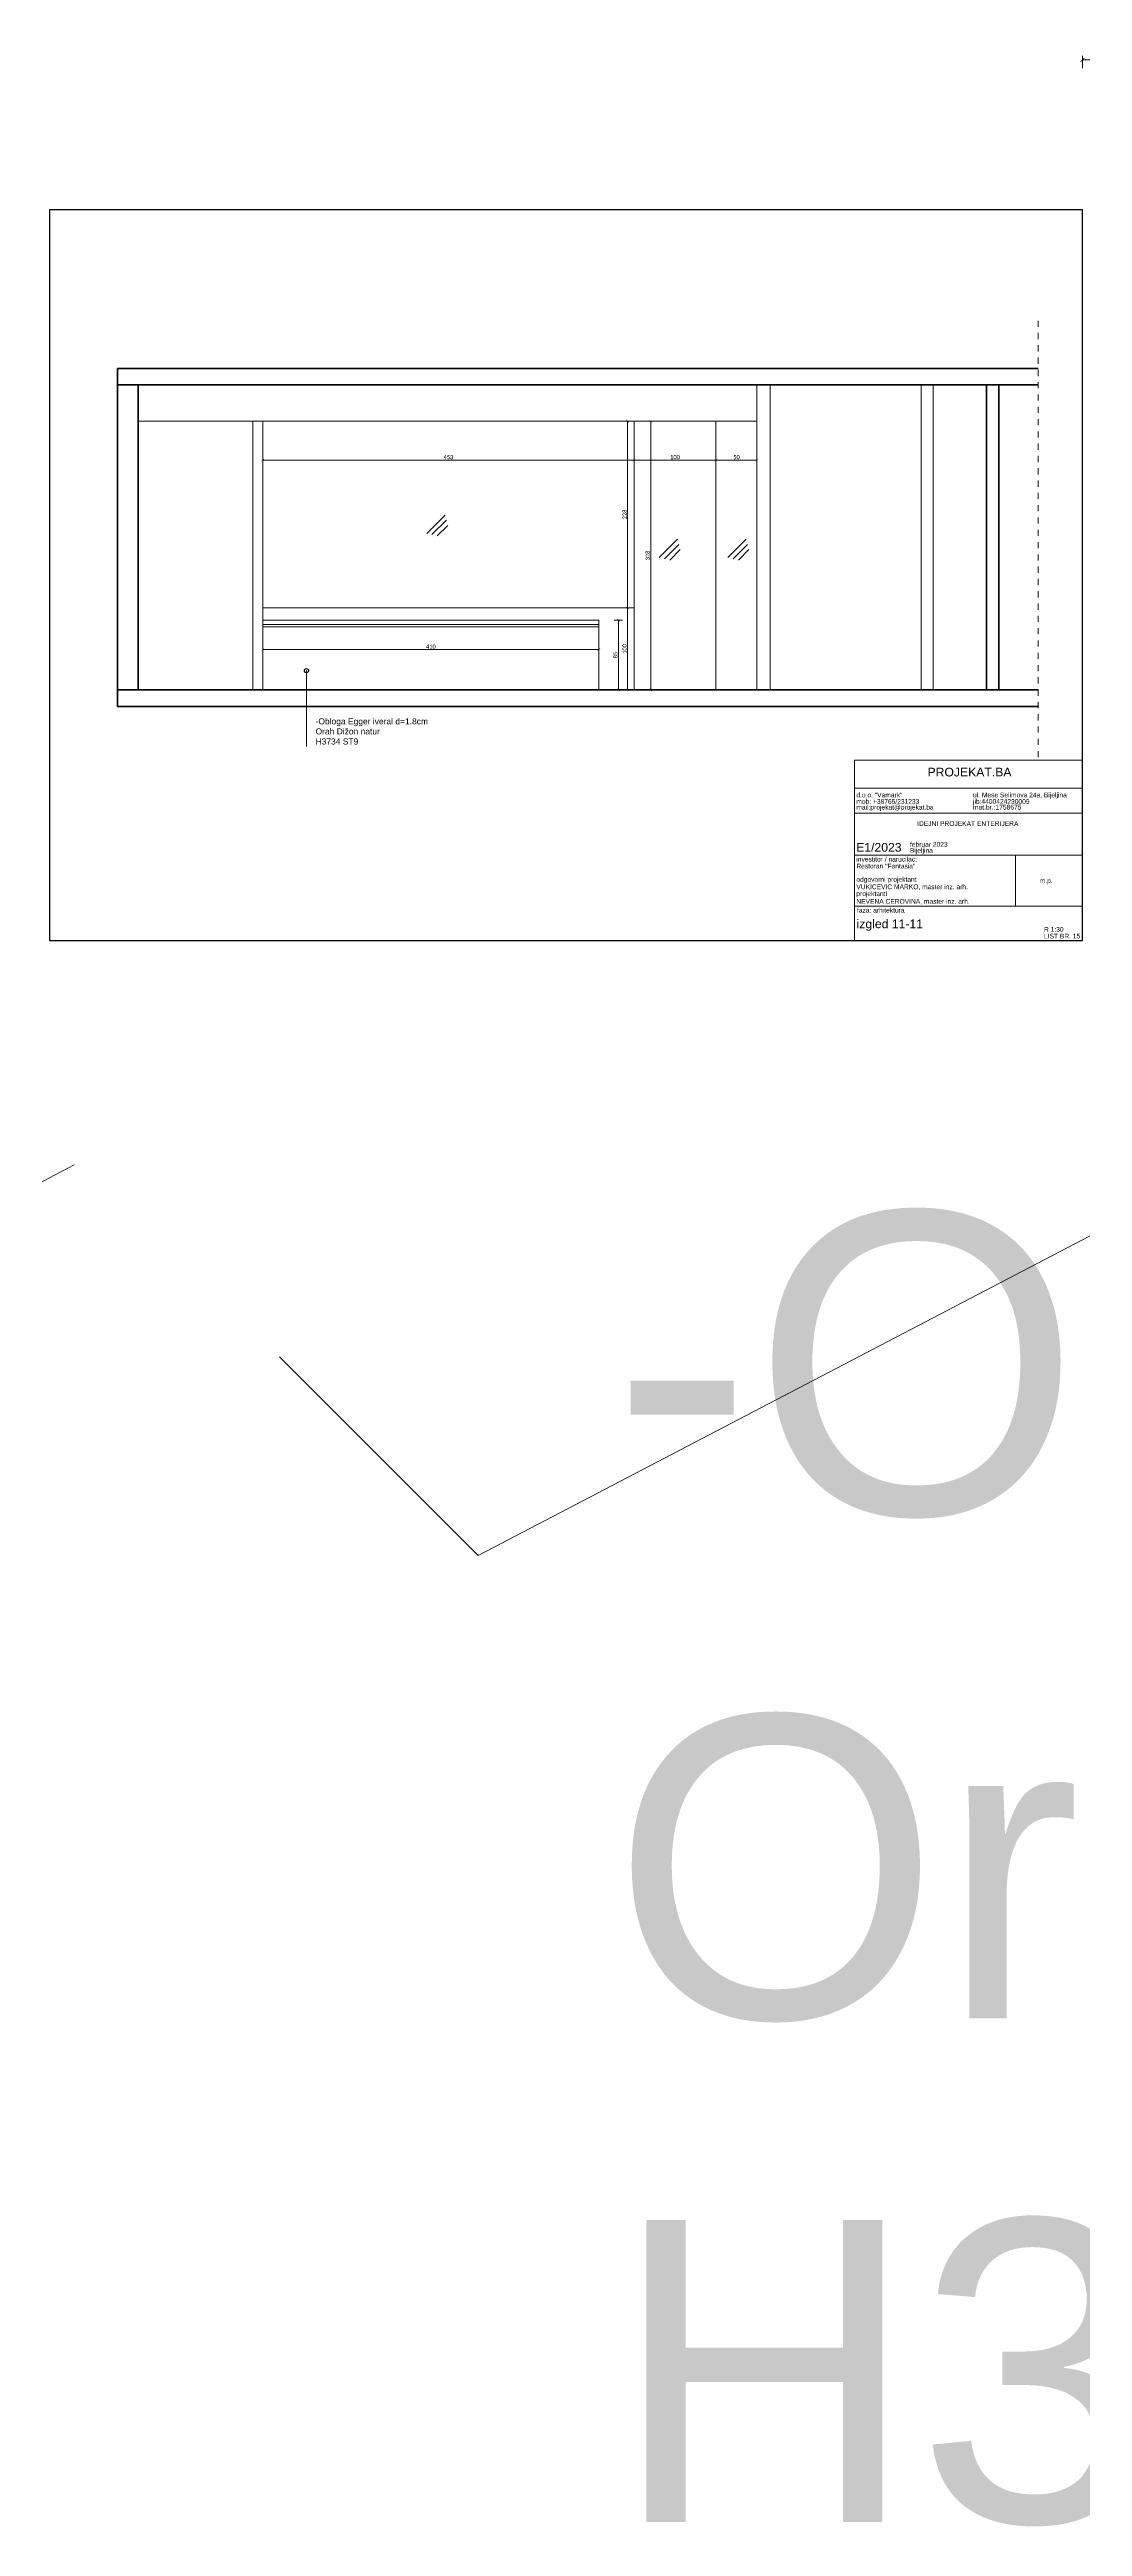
# Model space of a CAD drawing. Header units: centimetres. Extents: x -26724 to 60145, y -23645 to 6771.
# Drawn here: x 12087 to 13347, y -1854 to 1167 of the extents above; entities that cross this region are included whole.
import ezdxf

# ---------------------------------------------------------------- set-up
doc = ezdxf.new("R2010")
doc.units = ezdxf.units.CM
doc.linetypes.add('DALEKOVOD_VN', pattern=[5, 2.5, -2.5])
for name, color, linetype, lineweight in [('2.IZGLED', 7, 'Continuous', 13), ('4.KOTE', 88, 'Continuous', 15), ('kote', 7, 'Continuous', 20), ('zid', 7, 'Continuous', 40)]:
    doc.layers.add(name, color=color, linetype=linetype, lineweight=lineweight)
doc.layers.add('3.IZGLED 2', color=7, linetype='Continuous', lineweight=9, true_color=0x4a4a4a)
doc.layers.add('IZGLED 2', color=253, linetype='Continuous', lineweight=9, true_color=0x828282)
for name, color, linetype in [('pozicije', 7, 'Continuous'), ('tekst', 7, 'Continuous'), ('tekst @ 1', 7, 'Continuous'), ('tekst @ 50', 7, 'Continuous')]:
    doc.layers.add(name, color=color, linetype=linetype)
doc.styles.add('0.15', font='arial.ttf', dxfattribs={"height": 0.15})
doc.styles.add('Notes', font='arial.ttf', dxfattribs={"height": 3})
doc.styles.get("Standard").update_dxf_attribs({"font": 'calibri.ttf'})
doc.dimstyles.new('ja 1 30 izgledi zidova', dxfattribs={"dimtxt": 5, "dimasz": 3, "dimexe": 5, "dimexo": 5, "dimgap": 1, "dimtad": 1, "dimdec": 0, "dimtxsty": 'Standard', "dimblk": 'ARCHTICK', "dimcen": 2.5, "dimclrd": 256, "dimclrt": 7, "dimadec": 0, "dimazin": 0, "dimtfac": 1, "dimtdec": 0, "dimtix": 1, "dimtmove": 1, "dimatfit": 3, "dimldrblk": 'ARCHTICK', "dimfxl": 5, "dimfxlon": 1, "dimlwd": 0, "dimlwe": 9, "dimarcsym": 0})
doc.dimstyles.new('ja 1 50', dxfattribs={"dimtxt": 10, "dimasz": 5, "dimexe": 5, "dimexo": 5, "dimgap": 1, "dimtad": 1, "dimdec": 0, "dimtxsty": 'Standard', "dimblk": 'ARCHTICK', "dimcen": 2.5, "dimclrd": 256, "dimclrt": 7, "dimadec": 0, "dimazin": 0, "dimtfac": 1, "dimtdec": 0, "dimtix": 1, "dimtmove": 1, "dimatfit": 3, "dimldrblk": 'ARCHTICK', "dimfxl": 10, "dimfxlon": 1, "dimlwd": 0, "dimlwe": 9, "dimarcsym": 0})

# ---------------------------------------------------------------- blocks, each defined once
blk = doc.blocks.new('*U3251')
at = {"layer": 'tekst @ 1', "ltscale": 0.8, "insert": (12403.9, 364, 13.5), "char_height": 7.373, "attachment_point": 1, "style": 'Notes'}
blk.add_mtext_dynamic_manual_height_columns('\\pi-22.12028,l29.49371,t29.49371;{\\fArial|b0|i0|c238|p34;\\P\\pi0,l0,tz;-}Obloga {\\fArial|b0|i0|c238|p34;Egger iveral d=1.8cm\\POrah Dižon natur\\PH3734 ST9}', width=780.576, gutter_width=750, heights=[0], dxfattribs=at)
at = {"layer": 'tekst @ 50', "ltscale": 0.8, "insert": (12403.9, 364, 13.5), "char_height": 368.671, "attachment_point": 1, "style": 'Notes'}
blk.add_mtext_dynamic_manual_height_columns('\\pi-1106.01395,l1474.68527,t1474.68527;{\\fArial|b0|i0|c238|p34;\\P\\pi0,l0,tz;-}Obloga {\\fArial|b0|i0|c238|p34;Egger iveral d=1.8cm\\POrah Dižon natur\\PH3734 ST9}', width=39028.816, gutter_width=37500, heights=[0], dxfattribs=at)
blk = doc.blocks.new('_ArchTick')
at = {"color": 0, "linetype": 'ByBlock', "const_width": 0.15}
blk.add_lwpolyline([(-0.5, -0.5), (0.5, 0.5)], dxfattribs=at)
blk = doc.blocks.new('*D2155')
at = {"layer": '4.KOTE', "color": 0, "lineweight": 9, "transparency": 16777216}
for p, q in [((12775.6, 471.3), (12785.6, 471.3)), ((12775.6, 386.3), (12785.6, 386.3))]:
    blk.add_line(p, q, dxfattribs=at)
at = {"layer": '4.KOTE', "lineweight": 0, "transparency": 16777216}
blk.add_line((12780.6, 471.3), (12780.6, 386.3), dxfattribs=at)
at = {"layer": 'Defpoints', "color": 0, "transparency": 16777216}
for p in [(12567.5, 471.3), (12567.5, 386.3), (12780.6, 386.3)]:
    blk.add_point(p, dxfattribs=at)
at = {"layer": '4.KOTE', "lineweight": 0, "transparency": 16777216, "xscale": 3, "yscale": 3, "zscale": 3}
for p, rotation in [((12780.6, 471.3), 90), ((12780.6, 386.3), 270)]:
    blk.add_blockref('_ArchTick', p, dxfattribs=dict(at, rotation=rotation))
at = {"layer": '4.KOTE', "color": 7, "transparency": 16777216, "insert": (12777, 428.8), "char_height": 5, "attachment_point": 5, "rotation": 90}
blk.add_mtext('85', dxfattribs=at)
blk = doc.blocks.new('*D2156')
at = {"layer": '4.KOTE', "color": 0, "lineweight": 9, "transparency": 16777216}
for p, q in [((12346.9, 432.4), (12346.9, 440.6)), ((12756.9, 433.8), (12756.9, 440.6))]:
    blk.add_line(p, q, dxfattribs=at)
at = {"layer": '4.KOTE', "lineweight": 0, "transparency": 16777216}
blk.add_line((12756.9, 435.6), (12346.9, 435.6), dxfattribs=at)
at = {"layer": 'Defpoints', "color": 0, "transparency": 16777216}
for p in [(12346.9, 435.6), (12756.9, 428, 13.5), (12346.9, 420.6, 13.5)]:
    blk.add_point(p, dxfattribs=at)
at = {"layer": '4.KOTE', "lineweight": 0, "transparency": 16777216, "xscale": 3, "yscale": 3, "zscale": 3, "rotation": 180}
blk.add_blockref('_ArchTick', (12346.9, 435.6), dxfattribs=at)
at = {"layer": '4.KOTE', "lineweight": 0, "transparency": 16777216, "xscale": 3, "yscale": 3, "zscale": 3}
blk.add_blockref('_ArchTick', (12756.9, 435.6), dxfattribs=at)
at = {"layer": '4.KOTE', "color": 7, "transparency": 16777216, "insert": (12551.9, 439.2), "char_height": 5, "attachment_point": 5}
blk.add_mtext('410', dxfattribs=at)
blk = doc.blocks.new('*D2157')
at = {"layer": '4.KOTE', "color": 0, "lineweight": 9, "transparency": 16777216}
for p, q in [((12786.8, 486.3), (12796.8, 486.3)), ((12786.8, 386.3), (12796.8, 386.3))]:
    blk.add_line(p, q, dxfattribs=at)
at = {"layer": '4.KOTE', "lineweight": 0, "transparency": 16777216}
blk.add_line((12791.8, 486.3), (12791.8, 386.3), dxfattribs=at)
at = {"layer": 'Defpoints', "color": 0, "transparency": 16777216}
for p in [(12773.9, 486.3), (12766.9, 386.3), (12791.8, 386.3)]:
    blk.add_point(p, dxfattribs=at)
at = {"layer": '4.KOTE', "lineweight": 0, "transparency": 16777216, "xscale": 3, "yscale": 3, "zscale": 3}
for p, rotation in [((12791.8, 486.3), 90), ((12791.8, 386.3), 270)]:
    blk.add_blockref('_ArchTick', p, dxfattribs=dict(at, rotation=rotation))
at = {"layer": '4.KOTE', "color": 7, "transparency": 16777216, "insert": (12788.2, 436.3), "char_height": 5, "attachment_point": 5, "rotation": 90}
blk.add_mtext('100', dxfattribs=at)
blk = doc.blocks.new('*D2158')
at = {"layer": '4.KOTE', "color": 0, "lineweight": 9, "transparency": 16777216}
for p, q in [((12796.8, 714.3), (12786.8, 714.3)), ((12794.7, 486.3), (12786.8, 486.3))]:
    blk.add_line(p, q, dxfattribs=at)
at = {"layer": '4.KOTE', "lineweight": 0, "transparency": 16777216}
blk.add_line((12791.8, 486.3), (12791.8, 714.3), dxfattribs=at)
at = {"layer": 'Defpoints', "color": 0, "transparency": 16777216}
for p in [(12791.8, 714.3), (12807.2, 714.3), (12799.7, 486.3)]:
    blk.add_point(p, dxfattribs=at)
at = {"layer": '4.KOTE', "lineweight": 0, "transparency": 16777216, "xscale": 3, "yscale": 3, "zscale": 3}
for p, rotation in [((12791.8, 714.3), 90), ((12791.8, 486.3), 270)]:
    blk.add_blockref('_ArchTick', p, dxfattribs=dict(at, rotation=rotation))
at = {"layer": '4.KOTE', "color": 7, "transparency": 16777216, "insert": (12788.2, 600.3), "char_height": 5, "attachment_point": 5, "rotation": 90}
blk.add_mtext('228', dxfattribs=at)
blk = doc.blocks.new('*D2159')
at = {"layer": '4.KOTE', "color": 0, "lineweight": 9, "transparency": 16777216}
for p, q in [((12346.9, 671.7), (12346.9, 661.7)), ((12799.7, 671.7), (12799.7, 661.7))]:
    blk.add_line(p, q, dxfattribs=at)
at = {"layer": '4.KOTE', "lineweight": 0, "transparency": 16777216}
blk.add_line((12346.9, 666.7), (12799.7, 666.7), dxfattribs=at)
at = {"layer": 'Defpoints', "color": 0, "transparency": 16777216}
for p in [(12346.9, 714.3), (12799.7, 714.3), (12799.7, 666.7)]:
    blk.add_point(p, dxfattribs=at)
at = {"layer": '4.KOTE', "lineweight": 0, "transparency": 16777216, "xscale": 3, "yscale": 3, "zscale": 3, "rotation": 180}
blk.add_blockref('_ArchTick', (12346.9, 666.7), dxfattribs=at)
at = {"layer": '4.KOTE', "lineweight": 0, "transparency": 16777216, "xscale": 3, "yscale": 3, "zscale": 3}
blk.add_blockref('_ArchTick', (12799.7, 666.7), dxfattribs=at)
at = {"layer": '4.KOTE', "color": 7, "transparency": 16777216, "insert": (12573.3, 670.2), "char_height": 5, "attachment_point": 5}
blk.add_mtext('453', dxfattribs=at)
blk = doc.blocks.new('*D2160')
at = {"layer": '4.KOTE', "color": 0, "lineweight": 9, "transparency": 16777216}
for p, q in [((12799.7, 671.7), (12799.7, 661.7)), ((12899.7, 671.7), (12899.7, 661.7))]:
    blk.add_line(p, q, dxfattribs=at)
at = {"layer": '4.KOTE', "lineweight": 0, "transparency": 16777216}
blk.add_line((12799.7, 666.7), (12899.7, 666.7), dxfattribs=at)
at = {"layer": 'Defpoints', "color": 0, "transparency": 16777216}
for p in [(12799.7, 714.3), (12899.7, 714.3), (12899.7, 666.7)]:
    blk.add_point(p, dxfattribs=at)
at = {"layer": '4.KOTE', "lineweight": 0, "transparency": 16777216, "xscale": 3, "yscale": 3, "zscale": 3, "rotation": 180}
blk.add_blockref('_ArchTick', (12799.7, 666.7), dxfattribs=at)
at = {"layer": '4.KOTE', "lineweight": 0, "transparency": 16777216, "xscale": 3, "yscale": 3, "zscale": 3}
blk.add_blockref('_ArchTick', (12899.7, 666.7), dxfattribs=at)
at = {"layer": '4.KOTE', "color": 7, "transparency": 16777216, "insert": (12849.7, 670.2), "char_height": 5, "attachment_point": 5}
blk.add_mtext('100', dxfattribs=at)
blk = doc.blocks.new('*D2161')
at = {"layer": '4.KOTE', "color": 0, "lineweight": 9, "transparency": 16777216}
for p, q in [((12899.7, 671.7), (12899.7, 661.7)), ((12949.7, 671.7), (12949.7, 661.7))]:
    blk.add_line(p, q, dxfattribs=at)
at = {"layer": '4.KOTE', "lineweight": 0, "transparency": 16777216}
blk.add_line((12899.7, 666.7), (12949.7, 666.7), dxfattribs=at)
at = {"layer": 'Defpoints', "color": 0, "transparency": 16777216}
for p in [(12899.7, 714.3), (12949.7, 714.3), (12949.7, 666.7)]:
    blk.add_point(p, dxfattribs=at)
at = {"layer": '4.KOTE', "lineweight": 0, "transparency": 16777216, "xscale": 3, "yscale": 3, "zscale": 3, "rotation": 180}
blk.add_blockref('_ArchTick', (12899.7, 666.7), dxfattribs=at)
at = {"layer": '4.KOTE', "lineweight": 0, "transparency": 16777216, "xscale": 3, "yscale": 3, "zscale": 3}
blk.add_blockref('_ArchTick', (12949.7, 666.7), dxfattribs=at)
at = {"layer": '4.KOTE', "color": 7, "transparency": 16777216, "insert": (12924.7, 670.2), "char_height": 5, "attachment_point": 5}
blk.add_mtext('50', dxfattribs=at)
blk = doc.blocks.new('*D2162')
at = {"layer": '4.KOTE', "color": 0, "lineweight": 9, "transparency": 16777216}
for p, q in [((12825.1, 714.3), (12815.1, 714.3)), ((12825.1, 386.3), (12815.1, 386.3))]:
    blk.add_line(p, q, dxfattribs=at)
at = {"layer": '4.KOTE', "lineweight": 0, "transparency": 16777216}
blk.add_line((12820.1, 714.3), (12820.1, 386.3), dxfattribs=at)
at = {"layer": 'Defpoints', "color": 0, "transparency": 16777216}
for p in [(12855.2, 714.3), (12820.1, 386.3), (12853.3, 386.3)]:
    blk.add_point(p, dxfattribs=at)
at = {"layer": '4.KOTE', "lineweight": 0, "transparency": 16777216, "xscale": 3, "yscale": 3, "zscale": 3}
for p, rotation in [((12820.1, 714.3), 90), ((12820.1, 386.3), 270)]:
    blk.add_blockref('_ArchTick', p, dxfattribs=dict(at, rotation=rotation))
at = {"layer": '4.KOTE', "color": 7, "transparency": 16777216, "insert": (12816.5, 550.3), "char_height": 5, "attachment_point": 5, "rotation": 90}
blk.add_mtext('328', dxfattribs=at)
blk = doc.blocks.new('*D2191')
at = {"layer": '4.KOTE', "color": 0, "lineweight": 9, "transparency": 16777216}
for p, q in [((13346.7, 1144.7), (13346.7, 1159.7)), ((14606.7, 1144.7), (14606.7, 1159.7))]:
    blk.add_line(p, q, dxfattribs=at)
at = {"layer": '4.KOTE', "lineweight": 0, "transparency": 16777216}
blk.add_line((13346.7, 1154.7), (14606.7, 1154.7), dxfattribs=at)
at = {"layer": 'Defpoints', "color": 0, "transparency": 16777216}
for p in [(14606.7, 1154.7), (13346.7, 1073.1), (14606.7, 1073.1)]:
    blk.add_point(p, dxfattribs=at)
at = {"layer": '4.KOTE', "lineweight": 0, "transparency": 16777216, "xscale": 5, "yscale": 5, "zscale": 5, "rotation": 180}
blk.add_blockref('_ArchTick', (13346.7, 1154.7), dxfattribs=at)
at = {"layer": '4.KOTE', "lineweight": 0, "transparency": 16777216, "xscale": 5, "yscale": 5, "zscale": 5}
blk.add_blockref('_ArchTick', (14606.7, 1154.7), dxfattribs=at)
at = {"layer": '4.KOTE', "color": 7, "transparency": 16777216, "insert": (13976.7, 1160.8), "char_height": 10, "attachment_point": 5}
blk.add_mtext('1260', dxfattribs=at)

msp = doc.modelspace()

# ---------------------------------------------------------------- linework, layer by layer
at = {"layer": '2.IZGLED', "linetype": 'DALEKOVOD_VN', "ltscale": 3}
msp.add_line((13292.5, 836.7, 13.5), (13292.5, 300.7, 13.5), dxfattribs=at)
at = {"layer": '2.IZGLED'}
for p, q in [((12949.7, 758.3, 27), (12949.7, 386.3, 27)), ((12965.6, 758.3, 13.5), (12965.6, 386.3, 13.5)), ((13149.8, 758.3, 13.5), (13149.8, 386.3, 13.5)), ((13164.8, 758.3, 27), (13164.8, 386.3, 27)), ((12949.7, 714.3, 13.5), (12194.9, 714.3, 13.5)), ((12334.9, 714.3, 27), (12334.9, 386.3, 27)), ((12346.9, 714.3, 27), (12346.9, 386.3, 27)), ((12799.7, 714.3, 27), (12799.7, 386.3, 27)), ((12899.7, 714.3, 27), (12899.7, 386.3, 27)), ((12346.9, 486.3, 13.5), (12756.9, 486.3, 13.5)), ((12346.9, 486.3, 13.5), (12799.7, 486.3, 13.5)), ((12346.9, 471.3, 13.5), (12756.9, 471.3, 13.5)), ((12346.9, 466.3, 13.5), (12756.9, 466.3, 13.5)), ((12346.9, 463.3, 13.5), (12756.9, 463.3, 13.5)), ((12756.9, 471.3, 27), (12756.9, 386.3, 27))]:
    msp.add_line(p, q, dxfattribs=at)
at = {"layer": '3.IZGLED 2'}
msp.add_line((12400.1, 409.9, 13.5), (12400.1, 317.4, 13.5), dxfattribs=at)
at = {"layer": '4.KOTE'}
for p, q in [((11205.6, -669.3), (12116.9, -193.1)), ((12609.6, -669.3), (13520.9, -193.1)), ((12367.2, -427), (12609.6, -669.3))]:
    msp.add_line(p, q, dxfattribs=at)
at = {"layer": 'IZGLED 2', "ltscale": 12}
for p, q in [((12569.2, 599.6, 40.5), (12546.9, 577.3, 40.5)), ((12570.8, 593.3, 40.5), (12553.2, 575.7, 40.5)), ((12572.4, 586.9, 40.5), (12559.6, 574.1, 40.5)), ((12852.8, 570.1, 40.5), (12830.5, 547.8, 40.5)), ((12854.4, 563.7, 40.5), (12836.8, 546.2, 40.5)), ((12856, 557.4, 40.5), (12843.2, 544.6, 40.5)), ((12936.6, 570.1, 40.5), (12914.3, 547.8, 40.5)), ((12938.2, 563.7, 40.5), (12920.6, 546.2, 40.5)), ((12939.8, 557.4, 40.5), (12927, 544.6, 40.5))]:
    msp.add_line(p, q, dxfattribs=at)
at = {"layer": 'kote', "color": 0}
for p, q in [((13068.8, 300.7), (13346.7, 300.7)), ((13068.8, 80.7), (13068.8, 300.7)), ((13068.8, 266.6), (13346.7, 266.6)), ((13068.8, 236), (13346.7, 236)), ((13068.8, 184.6), (13346.7, 184.6)), ((13265, 184.6), (13265, 122.5)), ((13346.7, 122.5), (13068.8, 122.5))]:
    msp.add_line(p, q, dxfattribs=at)
at = {"layer": 'tekst'}
msp.add_circle((12400.1, 409.9, 13.5), 2.55, dxfattribs=at)
at = {"layer": 'zid'}
for p, q in [((12169.8, 778.3, 27), (12169.8, 366.3, 27)), ((12169.8, 778.3, 13.5), (13292.5, 778.3, 13.5)), ((12169.8, 758.3, 13.5), (13292.5, 758.3, 13.5)), ((12194.9, 758.3, 27), (12194.9, 386.3, 27)), ((13229.8, 758.3, 27), (13229.8, 386.3, 27)), ((13244.8, 758.3, 27), (13244.8, 386.3, 27)), ((12169.8, 386.3, 13.5), (13292.5, 386.3, 13.5)), ((12169.8, 366.3, 13.5), (13292.5, 366.3, 13.5))]:
    msp.add_line(p, q, dxfattribs=at)
at = {"layer": 'zid', "lineweight": 25, "ltscale": 12}
msp.add_lwpolyline([(12086.7, 80.7), (13346.7, 80.7), (13346.7, 971.7), (12086.7, 971.7)], close=True, dxfattribs=at)

# ---------------------------------------------------------------- block references
at = {"layer": 'tekst', "color": 3, "lineweight": 50}
msp.add_blockref('*U3251', (0, 0), dxfattribs=at)

# ---------------------------------------------------------------- texts
at = {"layer": 'pozicije', "color": 0, "style": '0.15'}
for s, height, p in [('PROJEKAT.BA', 10.642, (13157.7, 280.8)), ('d.o.o. "Vamark"', 5.805, (13070.9, 255.3)), ('mob: +38765/231233', 5.805, (13070.9, 247.4)), ('mail:projekat@projekat.ba', 5.805, (13070.9, 240.4)), ('jib:4400424230009', 5.805, (13213.2, 247.4)), ('ul. Mese Selimova 24a, Bijeljina', 5.805, (13213.2, 255.3)), ('mat.br.:1758675', 5.805, (13213.2, 240.4)), ('IDEJNI PROJEKAT ENTERIJERA', 5.805, (13145.1, 220.4)), ('investitor / narucilac:', 5.805, (13070.9, 177)), ('E1/2023', 10.64, (13070.7, 189)), ('februar 2023', 5.805, (13136.3, 195)), ('Bijeljina', 5.8, (13136.3, 187.7)), ('odgovorni projektant', 5.805, (13070.9, 152.3)), ('Restoran "Fantasia"', 5.805, (13070.9, 168.6)), ('m.p.', 5.8, (13294.6, 150.7)), ('VUKICEVIC MARKO, master inz. arh.', 5.805, (13070.9, 143.3)), ('projektanti', 5.805, (13070.9, 134.9)), ('NEVENA CEROVINA, master inz. arh.', 5.805, (13070.9, 125.5)), ('faza: arhitektura', 5.805, (13071.6, 114.8)), ('izgled 11-11', 10.642, (13071.2, 95.7)), ('R 1:30', 5.8, (13299.8, 91.3)), ('LIST BR. 15', 5.805, (13299.8, 83.2))]:
    msp.add_text(s, height=height, dxfattribs=at).set_placement(p)

# ---------------------------------------------------------------- dimensions: what is measured, and where the dimension line sits
at = {"layer": '4.KOTE'}
for base, p1, p2, dimstyle, picture, middle in [((14606.7, 1154.7), (13346.7, 1073.1), (14606.7, 1073.1), 'ja 1 50', '*D2191', (13976.7, 1160.8)), ((12799.7, 666.7, 13.5), (12346.9, 714.3, 13.5), (12799.7, 714.3, 13.5), 'ja 1 30 izgledi zidova', '*D2159', (12573.3, 670.2, 13.5)), ((12899.7, 666.7, 13.5), (12799.7, 714.3, 13.5), (12899.7, 714.3, 13.5), 'ja 1 30 izgledi zidova', '*D2160', (12849.7, 670.2, 13.5)), ((12949.7, 666.7, 13.5), (12899.7, 714.3, 13.5), (12949.7, 714.3, 13.5), 'ja 1 30 izgledi zidova', '*D2161', (12924.7, 670.2, 13.5)), ((12346.9, 435.6, 13.5), (12756.9, 428, 27), (12346.9, 420.6, 27), 'ja 1 30 izgledi zidova', '*D2156', (12551.9, 439.2, 13.5))]:
    dim = msp.add_linear_dim(base=base, p1=p1, p2=p2, dimstyle=dimstyle, dxfattribs=at)
    dim.commit()
    dim.dimension.update_dxf_attribs({"geometry": picture, "text_midpoint": middle})
for base, p1, p2, picture, middle in [((12791.8, 714.3, 13.5), (12799.7, 486.3, 13.5), (12807.2, 714.3, 13.5), '*D2158', (12788.2, 600.3, 13.5)), ((12820.1, 386.3, 13.5), (12855.2, 714.3, 13.5), (12853.3, 386.3, 13.5), '*D2162', (12816.5, 550.3, 13.5)), ((12791.8, 386.3, 13.5), (12773.9, 486.3, 13.5), (12766.9, 386.3, 13.5), '*D2157', (12788.2, 436.3, 13.5)), ((12780.6, 386.3, 13.5), (12567.5, 471.3, 13.5), (12567.5, 386.3, 13.5), '*D2155', (12777, 428.8, 13.5))]:
    dim = msp.add_linear_dim(base=base, p1=p1, p2=p2, angle=90, dimstyle='ja 1 30 izgledi zidova', dxfattribs=at)
    dim.commit()
    dim.dimension.update_dxf_attribs({"geometry": picture, "text_midpoint": middle})

doc.saveas('drawing.dxf')
